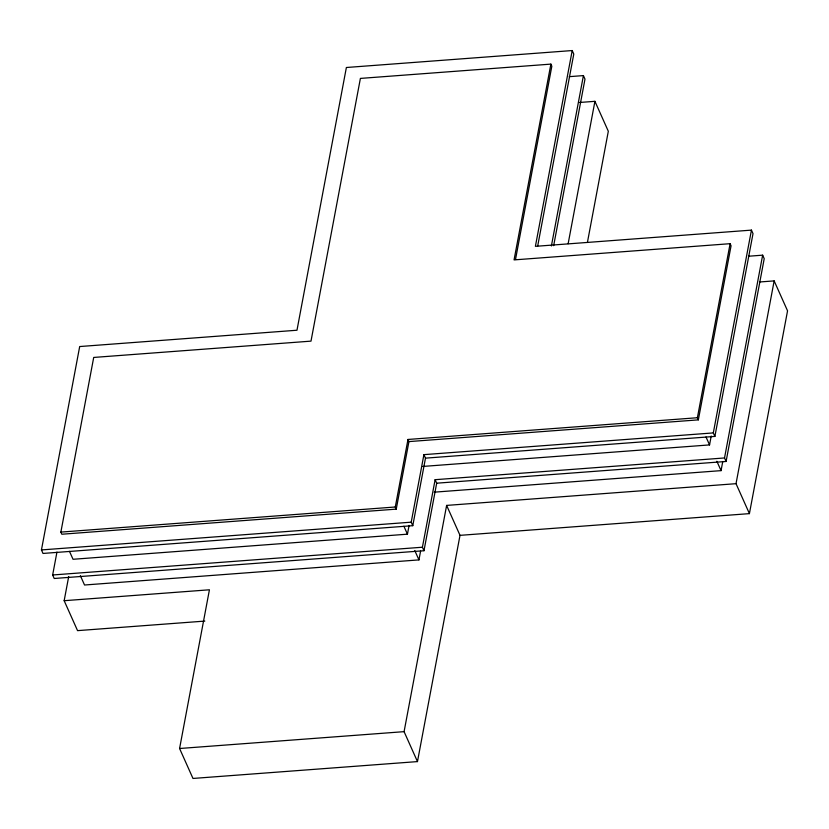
<?xml version="1.0" encoding="UTF-8"?>
<svg xmlns="http://www.w3.org/2000/svg" width="829" height="829" viewBox="0 0 829 829"><rect width="100%" height="100%" fill="white"/><g stroke="black" fill="none" stroke-linecap="round" stroke-linejoin="round"><path stroke-width="1.24" d="M425.484 458.147L714.888 436.417L713.313 432.914L423.909 454.644L425.484 458.147L412.78 525.679L43.015 553.44L41.45 549.928L79.688 346.543L296.979 330.232L346.377 67.501L572.207 50.548L573.782 54.061L537.689 246.037M436.686 483.193L726.09 461.463L724.525 457.96L435.121 479.69L436.686 483.193L423.982 550.725L54.227 578.487L52.652 574.984L56.952 552.093M408.935 441.598L698.339 419.868L697.386 417.733L407.982 439.463L408.935 441.598L396.241 509.13L61.823 534.228L60.869 532.094L93.708 357.444L310.999 341.133L360.397 78.413L550.881 64.113L551.834 66.247L515.503 259.498M204.825 621.087L77.553 630.641L64.165 600.704L68.703 576.549M460.012 535.347L749.416 513.628L736.028 483.68L446.624 505.41L460.012 535.347L417.474 761.592L192.981 778.452L179.582 748.504L209.426 589.792L64.165 600.704M396.241 509.13L395.288 506.996L407.982 439.463M69.481 551.347L73.035 559.285L407.443 534.177L409.091 525.42M412.78 525.679L411.215 522.177L423.909 454.644M80.351 575.647L84.537 585.005L418.956 559.896L420.593 551.14M423.982 550.725L422.417 547.223L435.121 479.69M417.474 761.592L404.086 731.655L446.624 505.41M550.881 64.113L514.063 259.902L730.111 243.685L731.064 245.819L698.339 419.868M572.207 50.548L535.399 246.337L751.447 230.12L753.012 233.623L714.888 436.417M551.389 245.964L583.419 75.594L569.222 76.662M553.668 245.653L584.984 79.107L583.419 75.594M568.145 243.716L594.921 101.325L579.44 102.485M587.523 241.871L608.32 131.262L594.921 101.325M697.386 417.733L730.111 243.685M422.717 466.447L709.551 444.914L711.22 436.023M713.313 432.914L751.447 230.12M434.22 492.167L721.054 470.634L722.722 461.743M724.525 457.96L762.649 255.166L748.504 256.234M726.09 461.463L764.214 258.679L762.649 255.166M736.028 483.68L774.151 280.896L760.006 281.953M749.416 513.628L787.55 310.834L774.151 280.896M60.869 532.094L395.288 506.996M41.45 549.928L411.215 522.177M52.652 574.984L422.417 547.223M179.582 748.504L404.086 731.655M705.997 436.976L709.551 444.914M716.867 461.287L721.054 470.634M403.899 526.239L407.443 534.177M414.769 550.539L418.956 559.896"/></g></svg>
